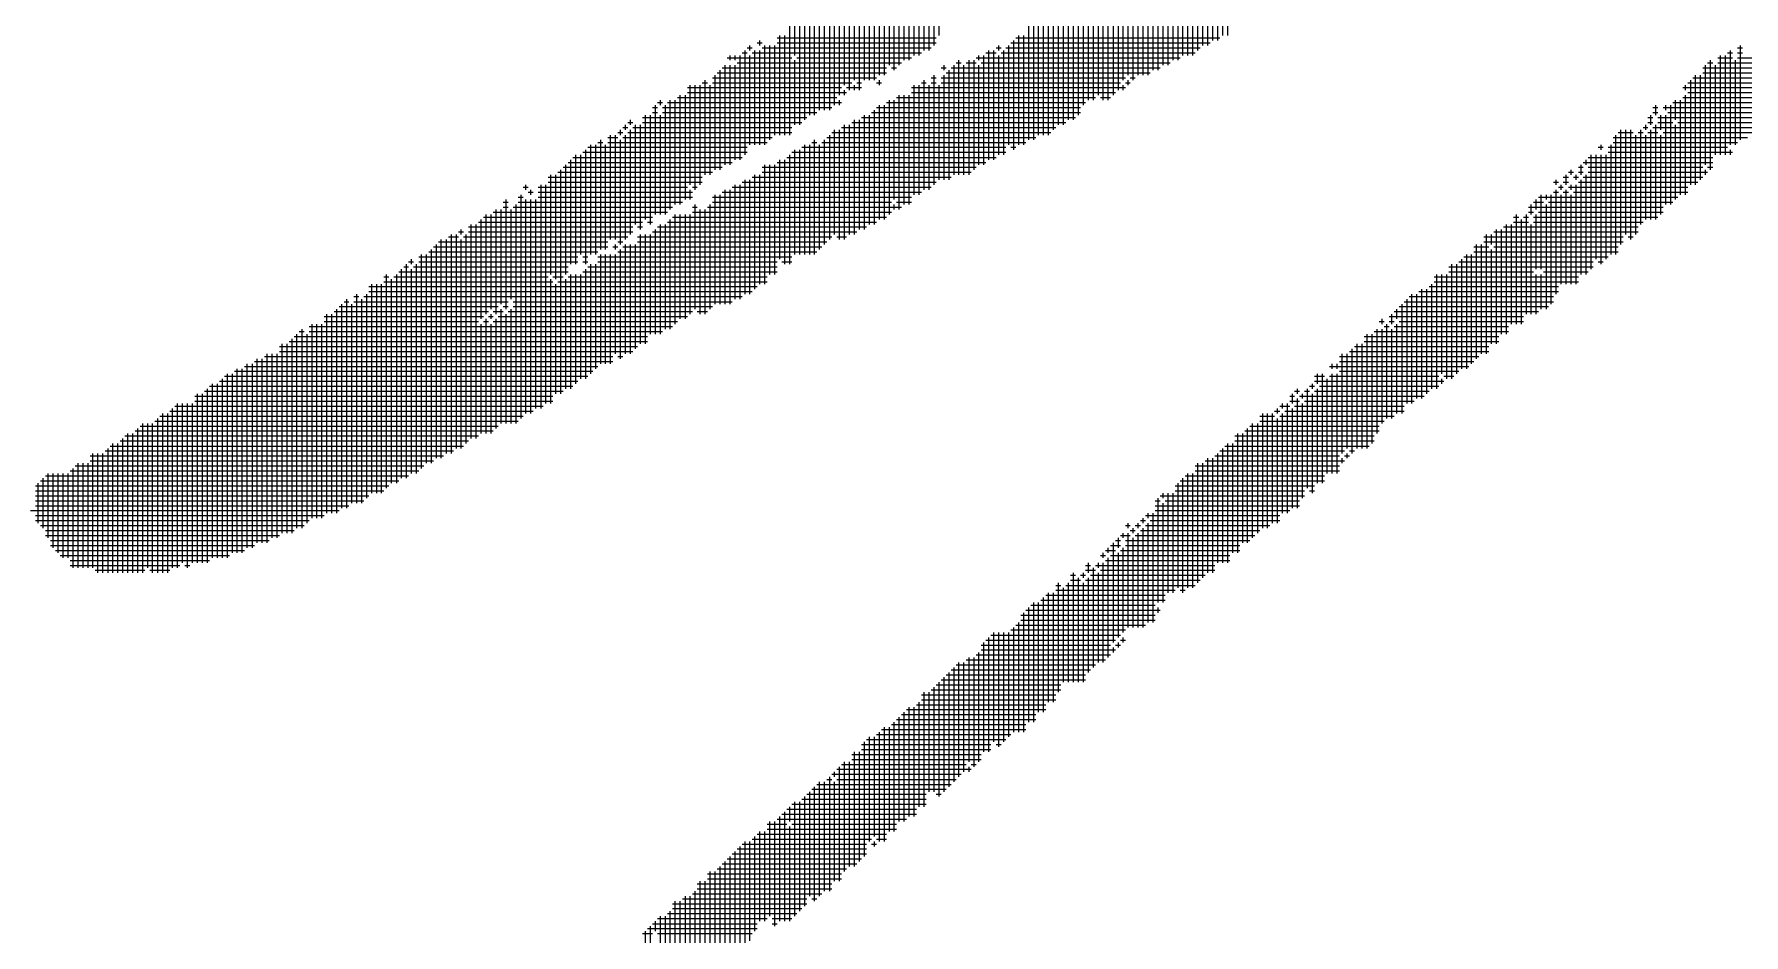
# Model space of a CAD drawing. Header units: feet. Extents: x 0 to 336400, y 0 to 237600.
# Drawn here: x 228810 to 229879, y 11693 to 12256 of the extents above; entities that cross this region are included whole.
import ezdxf

# ---------------------------------------------------------------- set-up
doc = ezdxf.new("R2010")
doc.units = ezdxf.units.FT
doc.header["$LTSCALE"] = 2200
doc.header["$MEASUREMENT"] = 0
doc.layers.add('CX-MISC', color=2, linetype='CONTINUOUS')

msp = doc.modelspace()

# ---------------------------------------------------------------- linework, layer by layer
at = {"layer": 'CX-MISC'}
for p, q in [((229549.9, 12323.9), (229549.9, 12252.3)), ((229553, 12320.8), (229553, 12255.4)), ((229556.1, 12323.9), (229556.1, 12255.4)), ((229360.1, 12308.3), (229360.1, 12243)), ((229363.2, 12311.4), (229363.2, 12243)), ((229366.4, 12308.3), (229366.4, 12246.1)), ((229369.5, 12311.4), (229369.5, 12246.1)), ((229521.9, 12311.4), (229521.9, 12239.9)), ((229525, 12311.4), (229525, 12239.9)), ((229528.1, 12308.3), (229528.1, 12243)), ((229531.2, 12314.5), (229531.2, 12243)), ((229534.3, 12311.4), (229534.3, 12243)), ((229537.4, 12314.5), (229537.4, 12246.1)), ((229540.5, 12317.7), (229540.5, 12249.2)), ((229543.7, 12317.7), (229543.7, 12249.2)), ((229546.8, 12317.7), (229546.8, 12252.3)), ((229353.9, 12302.1), (229353.9, 12239.9)), ((229357, 12305.2), (229357, 12239.9)), ((229372.6, 12302.1), (229372.6, 12249.2)), ((229375.7, 12305.2), (229375.7, 12255.4)), ((229503.2, 12299), (229503.2, 12230.6)), ((229509.4, 12299), (229509.4, 12233.7)), ((229512.5, 12302.1), (229512.5, 12233.7)), ((229515.7, 12305.2), (229515.7, 12236.8)), ((229518.8, 12305.2), (229518.8, 12236.8)), ((229329, 12292.8), (229329, 12227.5)), ((229332.1, 12289.7), (229332.1, 12227.5)), ((229335.3, 12292.8), (229335.3, 12227.5)), ((229338.4, 12292.8), (229338.4, 12230.6)), ((229341.5, 12295.9), (229341.5, 12230.6)), ((229344.6, 12289.7), (229344.6, 12236.8)), ((229347.7, 12289.7), (229347.7, 12233.7)), ((229350.8, 12292.8), (229350.8, 12236.8)), ((229487.7, 12289.7), (229487.7, 12221.2)), ((229493.9, 12292.8), (229493.9, 12230.6)), ((229497, 12292.8), (229497, 12227.5)), ((229500.1, 12295.9), (229500.1, 12230.6)), ((229506.3, 12292.8), (229506.3, 12230.6)), ((229304.1, 12277.2), (229304.1, 12208.8)), ((229307.3, 12277.2), (229307.3, 12208.8)), ((229310.4, 12277.2), (229310.4, 12211.9)), ((229313.5, 12280.3), (229313.5, 12218.1)), ((229316.6, 12283.4), (229316.6, 12224.3)), ((229319.7, 12286.6), (229319.7, 12221.2)), ((229322.8, 12283.4), (229322.8, 12227.5)), ((229325.9, 12286.6), (229325.9, 12221.2)), ((229462.8, 12277.2), (229462.8, 12205.7)), ((229465.9, 12277.2), (229465.9, 12211.9)), ((229469, 12280.3), (229469, 12215)), ((229472.1, 12283.4), (229472.1, 12215)), ((229475.2, 12280.3), (229475.2, 12218.1)), ((229478.3, 12283.4), (229478.3, 12215)), ((229481.4, 12280.3), (229481.4, 12215)), ((229484.6, 12286.6), (229484.6, 12218.1)), ((229490.8, 12283.4), (229490.8, 12227.5)), ((229297.9, 12271), (229297.9, 12205.7)), ((229301, 12274.1), (229301, 12208.8)), ((229444.1, 12267.9), (229444.1, 12193.2)), ((229447.2, 12267.9), (229447.2, 12196.4)), ((229450.3, 12271), (229450.3, 12199.5)), ((229453.4, 12274.1), (229453.4, 12199.5)), ((229456.6, 12274.1), (229456.6, 12202.6)), ((229459.7, 12274.1), (229459.7, 12202.6)), ((229276.2, 12255.4), (229276.2, 12193.2)), ((229279.3, 12255.4), (229279.3, 12193.2)), ((229282.4, 12261.7), (229282.4, 12193.2)), ((229285.5, 12261.7), (229285.5, 12243)), ((229288.6, 12261.7), (229288.6, 12199.5)), ((229291.7, 12261.7), (229291.7, 12202.6)), ((229294.8, 12264.8), (229294.8, 12205.7)), ((229425.5, 12255.4), (229425.5, 12187)), ((229428.6, 12255.4), (229428.6, 12187)), ((229431.7, 12261.7), (229431.7, 12190.1)), ((229434.8, 12261.7), (229434.8, 12190.1)), ((229437.9, 12264.8), (229437.9, 12193.2)), ((229441, 12264.8), (229441, 12193.2)), ((229252.8, 12244.6), (229255.9, 12244.6)), ((229254.4, 12246.1), (229254.4, 12180.8)), ((229255.9, 12247.7), (229259, 12247.7)), ((229257.5, 12249.2), (229257.5, 12246.1)), ((229259, 12244.6), (229364.8, 12244.6)), ((229260.6, 12246.1), (229260.6, 12187)), ((229262.2, 12250.8), (229265.3, 12250.8)), ((229263.7, 12252.3), (229263.7, 12249.2)), ((229263.7, 12246.1), (229263.7, 12187)), ((229265.3, 12247.7), (229371, 12247.7)), ((229266.8, 12249.2), (229266.8, 12187)), ((229269.9, 12249.2), (229269.9, 12190.1)), ((229273, 12249.2), (229273, 12193.2)), ((229274.6, 12253.9), (229374.1, 12253.9)), ((229274.6, 12250.8), (229374.1, 12250.8)), ((229405.2, 12244.6), (229411.5, 12244.6)), ((229406.8, 12246.1), (229406.8, 12177.7)), ((229409.9, 12246.1), (229409.9, 12177.7)), ((229411.5, 12247.7), (229414.6, 12247.7)), ((229413, 12249.2), (229413, 12246.1)), ((229414.6, 12244.6), (229535.9, 12244.6)), ((229416.1, 12246.1), (229416.1, 12180.8)), ((229417.7, 12247.7), (229539, 12247.7)), ((229419.2, 12249.2), (229419.2, 12187)), ((229420.8, 12250.8), (229545.2, 12250.8)), ((229422.3, 12252.3), (229422.3, 12183.9)), ((229423.9, 12253.9), (229551.4, 12253.9)), ((229868.7, 12244.6), (229871.8, 12244.6)), ((229870.2, 12246.1), (229870.2, 12187)), ((229874.9, 12247.7), (229878, 12247.7)), ((229874.9, 12244.6), (229878, 12244.6)), ((229876.5, 12249.2), (229876.5, 12190.1)), ((229238.8, 12233.7), (229238.8, 12171.5)), ((229240.4, 12235.2), (229343, 12235.2)), ((229241.9, 12236.8), (229241.9, 12174.6)), ((229243.5, 12241.5), (229283.9, 12241.5)), ((229245.1, 12243), (229245.1, 12239.9)), ((229245.1, 12236.8), (229245.1, 12174.6)), ((229248.2, 12243), (229248.2, 12239.9)), ((229248.2, 12236.8), (229248.2, 12177.7)), ((229249.7, 12238.3), (229352.4, 12238.3)), ((229251.3, 12243), (229251.3, 12177.7)), ((229257.5, 12243), (229257.5, 12187)), ((229285.5, 12239.9), (229285.5, 12199.5)), ((229287, 12241.5), (229358.6, 12241.5)), ((229346.1, 12235.2), (229349.3, 12235.2)), ((229377.2, 12235.2), (229380.4, 12235.2)), ((229378.8, 12236.8), (229378.8, 12233.7)), ((229381.9, 12233.7), (229381.9, 12165.2)), ((229383.5, 12235.2), (229514.1, 12235.2)), ((229385, 12236.8), (229385, 12168.4)), ((229386.6, 12238.3), (229389.7, 12238.3)), ((229388.1, 12239.9), (229388.1, 12168.4)), ((229391.2, 12236.8), (229391.2, 12168.4)), ((229392.8, 12238.3), (229399, 12238.3)), ((229394.4, 12239.9), (229394.4, 12168.4)), ((229397.5, 12239.9), (229397.5, 12171.5)), ((229399, 12241.5), (229526.5, 12241.5)), ((229400.6, 12243), (229400.6, 12239.9)), ((229400.6, 12236.8), (229400.6, 12174.6)), ((229402.1, 12238.3), (229520.3, 12238.3)), ((229403.7, 12243), (229403.7, 12174.6)), ((229413, 12243), (229413, 12180.8)), ((229853.1, 12235.2), (229943.3, 12235.2)), ((229854.7, 12236.8), (229854.7, 12174.6)), ((229856.2, 12238.3), (229859.4, 12238.3)), ((229857.8, 12239.9), (229857.8, 12171.5)), ((229860.9, 12236.8), (229860.9, 12180.8)), ((229862.5, 12241.5), (229871.8, 12241.5)), ((229862.5, 12238.3), (229946.4, 12238.3)), ((229864, 12243), (229864, 12180.8)), ((229867.1, 12243), (229867.1, 12180.8)), ((229873.4, 12239.9), (229873.4, 12187)), ((229874.9, 12241.5), (229949.6, 12241.5)), ((229218.6, 12222.8), (229315, 12222.8)), ((229220.2, 12224.3), (229220.2, 12162.1)), ((229223.3, 12224.3), (229223.3, 12159)), ((229226.4, 12224.3), (229226.4, 12162.1)), ((229227.9, 12225.9), (229231.1, 12225.9)), ((229229.5, 12227.5), (229229.5, 12168.4)), ((229232.6, 12224.3), (229232.6, 12168.4)), ((229234.2, 12229), (229336.8, 12229)), ((229234.2, 12225.9), (229321.3, 12225.9)), ((229235.7, 12230.6), (229235.7, 12171.5)), ((229237.3, 12232.1), (229343, 12232.1)), ((229318.1, 12222.8), (229327.5, 12222.8)), ((229322.8, 12224.3), (229322.8, 12221.2)), ((229324.4, 12225.9), (229327.5, 12225.9)), ((229336.8, 12225.9), (229339.9, 12225.9)), ((229338.4, 12227.5), (229338.4, 12224.3)), ((229358.6, 12222.8), (229492.3, 12222.8)), ((229360.1, 12224.3), (229360.1, 12155.9)), ((229363.2, 12224.3), (229363.2, 12155.9)), ((229364.8, 12225.9), (229367.9, 12225.9)), ((229366.4, 12227.5), (229366.4, 12159)), ((229369.5, 12224.3), (229369.5, 12159)), ((229371, 12229), (229374.1, 12229)), ((229371, 12225.9), (229374.1, 12225.9)), ((229372.6, 12230.6), (229372.6, 12162.1)), ((229375.7, 12224.3), (229375.7, 12165.2)), ((229377.2, 12229), (229492.3, 12229)), ((229377.2, 12225.9), (229489.2, 12225.9)), ((229378.8, 12230.6), (229378.8, 12165.2)), ((229380.4, 12232.1), (229507.9, 12232.1)), ((229490.8, 12224.3), (229490.8, 12221.2)), ((229492.3, 12225.9), (229495.4, 12225.9)), ((229493.9, 12227.5), (229493.9, 12224.3)), ((229495.4, 12229), (229498.5, 12229)), ((229840.7, 12222.8), (229924.7, 12222.8)), ((229842.2, 12224.3), (229842.2, 12221.2)), ((229843.8, 12225.9), (229930.9, 12225.9)), ((229845.4, 12227.5), (229845.4, 12162.1)), ((229846.9, 12229), (229934, 12229)), ((229848.5, 12230.6), (229848.5, 12162.1)), ((229851.6, 12230.6), (229851.6, 12165.2)), ((229853.1, 12232.1), (229937.1, 12232.1)), ((229200, 12213.5), (229203.1, 12213.5)), ((229201.5, 12215), (229201.5, 12211.9)), ((229206.2, 12213.5), (229315, 12213.5)), ((229207.7, 12215), (229207.7, 12146.6)), ((229210.8, 12215), (229210.8, 12149.7)), ((229212.4, 12216.6), (229311.9, 12216.6)), ((229213.9, 12218.1), (229213.9, 12149.7)), ((229217.1, 12218.1), (229217.1, 12152.8)), ((229218.6, 12219.7), (229318.1, 12219.7)), ((229313.5, 12215), (229313.5, 12211.9)), ((229316.6, 12221.2), (229316.6, 12218.1)), ((229343, 12213.5), (229467.4, 12213.5)), ((229344.6, 12215), (229344.6, 12143.5)), ((229347.7, 12215), (229347.7, 12152.8)), ((229349.3, 12216.6), (229473.7, 12216.6)), ((229350.8, 12218.1), (229350.8, 12146.6)), ((229353.9, 12218.1), (229353.9, 12149.7)), ((229357, 12218.1), (229357, 12149.7)), ((229358.6, 12219.7), (229486.1, 12219.7)), ((229476.8, 12216.6), (229483, 12216.6)), ((229834.5, 12213.5), (229915.3, 12213.5)), ((229836, 12215), (229836, 12202.6)), ((229839.1, 12215), (229839.1, 12155.9)), ((229840.7, 12216.6), (229918.5, 12216.6)), ((229842.2, 12218.1), (229842.2, 12155.9)), ((229843.8, 12219.7), (229921.6, 12219.7)), ((229182.8, 12202.6), (229182.8, 12199.5)), ((229190.6, 12204.1), (229293.3, 12204.1)), ((229192.2, 12205.7), (229192.2, 12140.4)), ((229195.3, 12205.7), (229195.3, 12137.3)), ((229196.8, 12210.3), (229200, 12210.3)), ((229196.8, 12207.2), (229200, 12207.2)), ((229198.4, 12211.9), (229198.4, 12143.5)), ((229201.5, 12205.7), (229201.5, 12143.5)), ((229203.1, 12210.3), (229308.8, 12210.3)), ((229203.1, 12207.2), (229299.5, 12207.2)), ((229204.6, 12211.9), (229204.6, 12143.5)), ((229322.8, 12202.6), (229322.8, 12131)), ((229325.9, 12202.6), (229325.9, 12134.1)), ((229327.5, 12204.1), (229461.2, 12204.1)), ((229329, 12205.7), (229329, 12134.1)), ((229332.1, 12205.7), (229332.1, 12137.3)), ((229333.7, 12207.2), (229464.3, 12207.2)), ((229335.3, 12208.8), (229335.3, 12137.3)), ((229336.8, 12210.3), (229464.3, 12210.3)), ((229338.4, 12211.9), (229338.4, 12140.4)), ((229341.5, 12211.9), (229341.5, 12140.4)), ((229818.9, 12204.1), (229822, 12204.1)), ((229820.5, 12205.7), (229820.5, 12199.5)), ((229822, 12210.3), (229825.1, 12210.3)), ((229822, 12207.2), (229825.1, 12207.2)), ((229823.6, 12211.9), (229823.6, 12205.7)), ((229825.1, 12204.1), (229902.9, 12204.1)), ((229826.7, 12205.7), (229826.7, 12196.4)), ((229828.3, 12210.3), (229909.1, 12210.3)), ((229829.8, 12211.9), (229829.8, 12208.8)), ((229829.8, 12205.7), (229829.8, 12149.7)), ((229831.4, 12207.2), (229906, 12207.2)), ((229832.9, 12211.9), (229832.9, 12149.7)), ((229168.8, 12191.7), (229175.1, 12191.7)), ((229170.4, 12193.2), (229170.4, 12127.9)), ((229173.5, 12193.2), (229173.5, 12127.9)), ((229175.1, 12194.8), (229178.2, 12194.8)), ((229176.6, 12196.4), (229176.6, 12193.2)), ((229178.2, 12197.9), (229181.3, 12197.9)), ((229178.2, 12191.7), (229271.5, 12191.7)), ((229179.7, 12199.5), (229179.7, 12196.4)), ((229179.7, 12193.2), (229179.7, 12127.9)), ((229181.3, 12201), (229184.4, 12201)), ((229181.3, 12194.8), (229283.9, 12194.8)), ((229182.8, 12196.4), (229182.8, 12131)), ((229184.4, 12197.9), (229283.9, 12197.9)), ((229186, 12199.5), (229186, 12137.3)), ((229189.1, 12199.5), (229189.1, 12134.1)), ((229190.6, 12201), (229290.2, 12201)), ((229305.7, 12191.7), (229436.3, 12191.7)), ((229307.3, 12193.2), (229307.3, 12127.9)), ((229308.8, 12194.8), (229445.7, 12194.8)), ((229310.4, 12196.4), (229310.4, 12131)), ((229313.5, 12196.4), (229313.5, 12127.9)), ((229315, 12197.9), (229448.8, 12197.9)), ((229316.6, 12199.5), (229316.6, 12127.9)), ((229319.7, 12199.5), (229319.7, 12131)), ((229321.3, 12201), (229455, 12201)), ((229797.1, 12191.7), (229881.1, 12191.7)), ((229798.7, 12193.2), (229798.7, 12118.6)), ((229800.3, 12194.8), (229809.6, 12194.8)), ((229801.8, 12196.4), (229801.8, 12124.8)), ((229804.9, 12196.4), (229804.9, 12131)), ((229808, 12196.4), (229808, 12127.9)), ((229811.1, 12193.2), (229811.1, 12131)), ((229812.7, 12194.8), (229815.8, 12194.8)), ((229814.3, 12196.4), (229814.3, 12137.3)), ((229815.8, 12197.9), (229818.9, 12197.9)), ((229817.4, 12199.5), (229817.4, 12196.4)), ((229817.4, 12193.2), (229817.4, 12140.4)), ((229818.9, 12201), (229822, 12201)), ((229818.9, 12194.8), (229825.1, 12194.8)), ((229820.5, 12196.4), (229820.5, 12140.4)), ((229822, 12197.9), (229893.6, 12197.9)), ((229823.6, 12199.5), (229823.6, 12140.4)), ((229825.1, 12201), (229834.5, 12201)), ((229826.7, 12193.2), (229826.7, 12143.5)), ((229828.3, 12194.8), (229884.2, 12194.8)), ((229836, 12199.5), (229836, 12152.8)), ((229837.6, 12201), (229896.7, 12201)), ((229148.6, 12180.8), (229148.6, 12112.4)), ((229151.7, 12180.8), (229151.7, 12118.6)), ((229153.3, 12182.4), (229255.9, 12182.4)), ((229154.9, 12183.9), (229154.9, 12112.4)), ((229156.4, 12185.5), (229255.9, 12185.5)), ((229158, 12187), (229158, 12118.6)), ((229161.1, 12187), (229161.1, 12118.6)), ((229162.6, 12188.6), (229165.7, 12188.6)), ((229164.2, 12190.1), (229164.2, 12121.7)), ((229167.3, 12187), (229167.3, 12121.7)), ((229168.8, 12188.6), (229268.4, 12188.6)), ((229176.6, 12190.1), (229176.6, 12124.8)), ((229282.4, 12180.8), (229282.4, 12112.4)), ((229283.9, 12182.4), (229417.7, 12182.4)), ((229285.5, 12183.9), (229285.5, 12118.6)), ((229288.6, 12183.9), (229288.6, 12118.6)), ((229290.2, 12185.5), (229417.7, 12185.5)), ((229291.7, 12187), (229291.7, 12118.6)), ((229294.8, 12187), (229294.8, 12118.6)), ((229296.4, 12188.6), (229299.5, 12188.6)), ((229297.9, 12190.1), (229297.9, 12118.6)), ((229301, 12187), (229301, 12121.7)), ((229302.6, 12188.6), (229430.1, 12188.6)), ((229304.1, 12190.1), (229304.1, 12124.8)), ((229420.8, 12185.5), (229423.9, 12185.5)), ((229783.2, 12180.8), (229783.2, 12109.3)), ((229786.3, 12180.8), (229786.3, 12115.5)), ((229787.8, 12185.5), (229790.9, 12185.5)), ((229789.4, 12187), (229789.4, 12183.9)), ((229789.4, 12180.8), (229789.4, 12112.4)), ((229792.5, 12180.8), (229792.5, 12115.5)), ((229794, 12185.5), (229868.7, 12185.5)), ((229794, 12182.4), (229871.8, 12182.4)), ((229795.6, 12187), (229795.6, 12118.6)), ((229797.1, 12188.6), (229874.9, 12188.6)), ((229870.2, 12183.9), (229870.2, 12180.8)), ((229137.7, 12169.9), (229234.2, 12169.9)), ((229139.3, 12171.5), (229139.3, 12031.5)), ((229140.9, 12173), (229240.4, 12173)), ((229142.4, 12174.6), (229142.4, 12106.1)), ((229144, 12176.1), (229246.6, 12176.1)), ((229145.5, 12177.7), (229145.5, 12112.4)), ((229147.1, 12179.2), (229252.8, 12179.2)), ((229265.3, 12173), (229399, 12173)), ((229265.3, 12169.9), (229395.9, 12169.9)), ((229266.8, 12174.6), (229266.8, 12099.9)), ((229269.9, 12174.6), (229269.9, 12106.1)), ((229273, 12174.6), (229273, 12106.1)), ((229274.6, 12176.1), (229405.2, 12176.1)), ((229276.2, 12177.7), (229276.2, 12115.5)), ((229279.3, 12177.7), (229279.3, 12112.4)), ((229280.8, 12179.2), (229411.5, 12179.2)), ((229769.2, 12169.9), (229772.3, 12169.9)), ((229770.7, 12171.5), (229770.7, 12168.4)), ((229775.4, 12173), (229778.5, 12173)), ((229775.4, 12169.9), (229778.5, 12169.9)), ((229776.9, 12174.6), (229776.9, 12168.4)), ((229778.5, 12176.1), (229859.4, 12176.1)), ((229780, 12177.7), (229780, 12174.6)), ((229781.6, 12179.2), (229859.4, 12179.2)), ((229781.6, 12173), (229853.1, 12173)), ((229781.6, 12169.9), (229856.2, 12169.9)), ((229854.7, 12171.5), (229854.7, 12168.4)), ((229856.2, 12173), (229859.4, 12173)), ((229116, 12160.6), (229119.1, 12160.6)), ((229117.5, 12162.1), (229117.5, 12159)), ((229120.6, 12159), (229120.6, 12155.9)), ((229125.3, 12160.6), (229218.6, 12160.6)), ((229126.9, 12162.1), (229126.9, 12022.2)), ((229130, 12162.1), (229130, 12025.3)), ((229131.5, 12166.8), (229227.9, 12166.8)), ((229131.5, 12163.7), (229227.9, 12163.7)), ((229133.1, 12168.4), (229133.1, 12106.1)), ((229136.2, 12168.4), (229136.2, 12103)), ((229220.2, 12159), (229220.2, 12152.8)), ((229221.7, 12160.6), (229224.8, 12160.6)), ((229241.9, 12159), (229241.9, 12087.5)), ((229245.1, 12159), (229245.1, 12087.5)), ((229246.6, 12160.6), (229371, 12160.6)), ((229248.2, 12162.1), (229248.2, 12090.6)), ((229251.3, 12162.1), (229251.3, 12090.6)), ((229252.8, 12163.7), (229374.1, 12163.7)), ((229254.4, 12165.2), (229254.4, 12093.7)), ((229257.5, 12165.2), (229257.5, 12093.7)), ((229259, 12166.8), (229383.5, 12166.8)), ((229260.6, 12168.4), (229260.6, 12096.8)), ((229263.7, 12168.4), (229263.7, 12099.9)), ((229759.8, 12163.7), (229762.9, 12163.7)), ((229761.4, 12165.2), (229761.4, 12162.1)), ((229761.4, 12159), (229761.4, 12093.7)), ((229762.9, 12160.6), (229766, 12160.6)), ((229764.5, 12162.1), (229764.5, 12159)), ((229766, 12166.8), (229769.2, 12166.8)), ((229766, 12163.7), (229769.2, 12163.7)), ((229767.6, 12168.4), (229767.6, 12162.1)), ((229767.6, 12159), (229767.6, 12099.9)), ((229769.2, 12160.6), (229843.8, 12160.6)), ((229770.7, 12162.1), (229770.7, 12159)), ((229772.3, 12166.8), (229775.4, 12166.8)), ((229773.8, 12168.4), (229773.8, 12165.2)), ((229773.8, 12162.1), (229773.8, 12099.9)), ((229775.4, 12163.7), (229850, 12163.7)), ((229776.9, 12165.2), (229776.9, 12106.1)), ((229778.5, 12166.8), (229853.1, 12166.8)), ((229780, 12168.4), (229780, 12106.1)), ((229103.5, 12151.2), (229106.6, 12151.2)), ((229103.5, 12148.1), (229106.6, 12148.1)), ((229105.1, 12152.8), (229105.1, 12084.4)), ((229109.7, 12148.1), (229209.3, 12148.1)), ((229111.3, 12149.7), (229111.3, 12012.8)), ((229112.9, 12154.4), (229116, 12154.4)), ((229112.9, 12151.2), (229215.5, 12151.2)), ((229114.4, 12155.9), (229114.4, 12015.9)), ((229117.5, 12152.8), (229117.5, 12019.1)), ((229119.1, 12157.5), (229122.2, 12157.5)), ((229120.6, 12152.8), (229120.6, 12019.1)), ((229123.7, 12152.8), (229123.7, 12022.2)), ((229125.3, 12157.5), (229221.7, 12157.5)), ((229125.3, 12154.4), (229221.7, 12154.4)), ((229221.7, 12148.1), (229224.8, 12148.1)), ((229223.3, 12149.7), (229223.3, 12084.4)), ((229231.1, 12148.1), (229352.4, 12148.1)), ((229232.6, 12149.7), (229232.6, 12084.4)), ((229234.2, 12154.4), (229358.6, 12154.4)), ((229234.2, 12151.2), (229346.1, 12151.2)), ((229235.7, 12155.9), (229235.7, 12087.5)), ((229238.8, 12155.9), (229238.8, 12087.5)), ((229240.4, 12157.5), (229364.8, 12157.5)), ((229347.7, 12149.7), (229347.7, 12146.6)), ((229349.3, 12151.2), (229358.6, 12151.2)), ((229744.3, 12148.1), (229828.3, 12148.1)), ((229745.8, 12149.7), (229745.8, 12143.5)), ((229747.4, 12151.2), (229753.6, 12151.2)), ((229748.9, 12152.8), (229748.9, 12146.6)), ((229750.5, 12154.4), (229837.6, 12154.4)), ((229752, 12155.9), (229752, 12109.3)), ((229755.2, 12155.9), (229755.2, 12152.8)), ((229755.2, 12149.7), (229755.2, 12084.4)), ((229756.7, 12151.2), (229834.5, 12151.2)), ((229758.3, 12155.9), (229758.3, 12087.5)), ((229759.8, 12157.5), (229762.9, 12157.5)), ((229764.5, 12155.9), (229764.5, 12099.9)), ((229766, 12157.5), (229769.2, 12157.5)), ((229770.7, 12155.9), (229770.7, 12099.9)), ((229772.3, 12157.5), (229843.8, 12157.5)), ((229088, 12138.8), (229190.6, 12138.8)), ((229089.5, 12140.4), (229089.5, 12078.2)), ((229091.1, 12141.9), (229196.8, 12141.9)), ((229092.6, 12143.5), (229092.6, 12081.3)), ((229095.8, 12143.5), (229095.8, 12084.4)), ((229097.3, 12145), (229206.2, 12145)), ((229098.9, 12146.6), (229098.9, 12081.3)), ((229102, 12146.6), (229102, 12087.5)), ((229108.2, 12146.6), (229108.2, 12090.6)), ((229193.7, 12138.8), (229196.8, 12138.8)), ((229206.2, 12138.8), (229336.8, 12138.8)), ((229207.7, 12140.4), (229207.7, 12071.9)), ((229209.3, 12141.9), (229343, 12141.9)), ((229210.8, 12143.5), (229210.8, 12075)), ((229213.9, 12143.5), (229213.9, 12078.2)), ((229217.1, 12143.5), (229217.1, 12078.2)), ((229220.2, 12143.5), (229220.2, 12081.3)), ((229221.7, 12145), (229346.1, 12145)), ((229226.4, 12146.6), (229226.4, 12081.3)), ((229229.5, 12146.6), (229229.5, 12081.3)), ((229734.9, 12141.9), (229738.1, 12141.9)), ((229734.9, 12138.8), (229744.3, 12138.8)), ((229736.5, 12143.5), (229736.5, 12075)), ((229739.6, 12140.4), (229739.6, 12075)), ((229741.2, 12141.9), (229744.3, 12141.9)), ((229742.7, 12143.5), (229742.7, 12081.3)), ((229744.3, 12145), (229747.4, 12145)), ((229747.4, 12141.9), (229825.1, 12141.9)), ((229747.4, 12138.8), (229815.8, 12138.8)), ((229748.9, 12143.5), (229748.9, 12109.3)), ((229750.5, 12145), (229828.3, 12145)), ((229064.6, 12127.9), (229064.6, 11991.1)), ((229067.8, 12127.9), (229067.8, 11994.2)), ((229069.3, 12129.5), (229075.5, 12129.5)), ((229070.9, 12131), (229070.9, 11994.2)), ((229074, 12131), (229074, 11997.3)), ((229075.5, 12132.6), (229078.6, 12132.6)), ((229077.1, 12134.1), (229077.1, 12131)), ((229077.1, 12127.9), (229077.1, 11997.3)), ((229078.6, 12129.5), (229181.3, 12129.5)), ((229080.2, 12131), (229080.2, 12000.4)), ((229081.8, 12135.7), (229184.4, 12135.7)), ((229081.8, 12132.6), (229184.4, 12132.6)), ((229083.3, 12137.3), (229083.3, 12003.5)), ((229086.4, 12137.3), (229086.4, 12003.5)), ((229187.5, 12135.7), (229190.6, 12135.7)), ((229187.5, 12129.5), (229308.8, 12129.5)), ((229189.1, 12131), (229189.1, 12062.6)), ((229192.2, 12131), (229192.2, 12062.6)), ((229195.3, 12131), (229195.3, 12068.8)), ((229196.8, 12132.6), (229324.4, 12132.6)), ((229198.4, 12134.1), (229198.4, 12068.8)), ((229200, 12135.7), (229330.6, 12135.7)), ((229201.5, 12137.3), (229201.5, 12068.8)), ((229204.6, 12137.3), (229204.6, 12071.9)), ((229311.9, 12129.5), (229318.1, 12129.5)), ((229716.3, 12129.5), (229803.4, 12129.5)), ((229717.8, 12131), (229717.8, 12056.4)), ((229720.9, 12131), (229720.9, 12124.8)), ((229722.5, 12132.6), (229812.7, 12132.6)), ((229724.1, 12134.1), (229724.1, 12062.6)), ((229727.2, 12134.1), (229727.2, 12068.8)), ((229728.7, 12135.7), (229812.7, 12135.7)), ((229730.3, 12137.3), (229730.3, 12068.8)), ((229733.4, 12137.3), (229733.4, 12075)), ((229745.8, 12137.3), (229745.8, 12081.3)), ((229806.5, 12129.5), (229809.6, 12129.5)), ((229050.7, 12117), (229150.2, 12117)), ((229052.2, 12118.6), (229052.2, 11984.8)), ((229055.3, 12118.6), (229055.3, 11988)), ((229056.9, 12120.1), (229162.6, 12120.1)), ((229058.4, 12121.7), (229058.4, 11988)), ((229060, 12123.3), (229168.8, 12123.3)), ((229061.5, 12124.8), (229061.5, 11991.1)), ((229063.1, 12126.4), (229168.8, 12126.4)), ((229153.3, 12117), (229156.4, 12117)), ((229162.6, 12117), (229283.9, 12117)), ((229164.2, 12118.6), (229164.2, 12050.2)), ((229167.3, 12118.6), (229167.3, 12050.2)), ((229170.4, 12118.6), (229170.4, 12050.2)), ((229172, 12123.3), (229175.1, 12123.3)), ((229173.5, 12124.8), (229173.5, 12121.7)), ((229173.5, 12118.6), (229173.5, 12056.4)), ((229175.1, 12126.4), (229178.2, 12126.4)), ((229175.1, 12120.1), (229299.5, 12120.1)), ((229176.6, 12121.7), (229176.6, 12053.3)), ((229178.2, 12123.3), (229302.6, 12123.3)), ((229179.7, 12124.8), (229179.7, 12056.4)), ((229182.8, 12124.8), (229182.8, 12056.4)), ((229186, 12124.8), (229186, 12059.5)), ((229187.5, 12126.4), (229305.7, 12126.4)), ((229703.8, 12117), (229794, 12117)), ((229705.4, 12118.6), (229705.4, 12047.1)), ((229708.5, 12118.6), (229708.5, 12050.2)), ((229710.1, 12123.3), (229719.4, 12123.3)), ((229710.1, 12120.1), (229800.3, 12120.1)), ((229711.6, 12124.8), (229711.6, 12053.3)), ((229714.7, 12124.8), (229714.7, 12056.4)), ((229716.3, 12126.4), (229803.4, 12126.4)), ((229720.9, 12121.7), (229720.9, 12062.6)), ((229722.5, 12123.3), (229800.3, 12123.3)), ((229030.4, 12106.1), (229030.4, 11972.4)), ((229036.7, 12106.1), (229036.7, 11975.5)), ((229038.2, 12107.7), (229144, 12107.7)), ((229039.8, 12109.3), (229039.8, 11978.6)), ((229041.3, 12110.8), (229044.4, 12110.8)), ((229042.9, 12112.4), (229042.9, 11978.6)), ((229044.4, 12113.9), (229047.5, 12113.9)), ((229046, 12115.5), (229046, 12112.4)), ((229046, 12109.3), (229046, 11981.7)), ((229047.5, 12110.8), (229144, 12110.8)), ((229049.1, 12112.4), (229049.1, 11981.7)), ((229050.7, 12113.9), (229150.2, 12113.9)), ((229145.5, 12106.1), (229145.5, 12034.6)), ((229148.6, 12106.1), (229148.6, 12037.7)), ((229151.7, 12106.1), (229151.7, 12040.8)), ((229153.3, 12113.9), (229156.4, 12113.9)), ((229153.3, 12107.7), (229274.6, 12107.7)), ((229154.9, 12109.3), (229154.9, 12040.8)), ((229156.4, 12110.8), (229274.6, 12110.8)), ((229158, 12112.4), (229158, 12043.9)), ((229161.1, 12112.4), (229161.1, 12047.1)), ((229162.6, 12113.9), (229274.6, 12113.9)), ((229277.7, 12113.9), (229283.9, 12113.9)), ((229686.7, 12106.1), (229686.7, 12034.6)), ((229689.8, 12106.1), (229689.8, 12043.9)), ((229692.9, 12106.1), (229692.9, 12040.8)), ((229694.5, 12110.8), (229784.7, 12110.8)), ((229694.5, 12107.7), (229747.4, 12107.7)), ((229696.1, 12112.4), (229696.1, 12040.8)), ((229699.2, 12112.4), (229699.2, 12043.9)), ((229700.7, 12113.9), (229784.7, 12113.9)), ((229702.3, 12115.5), (229702.3, 12047.1)), ((229748.9, 12106.1), (229748.9, 12081.3)), ((229752, 12106.1), (229752, 12084.4)), ((229753.6, 12107.7), (229781.6, 12107.7)), ((229787.8, 12113.9), (229790.9, 12113.9)), ((229019.5, 12098.4), (229262.2, 12098.4)), ((229019.5, 12095.3), (229259, 12095.3)), ((229021.1, 12099.9), (229021.1, 11969.3)), ((229024.2, 12099.9), (229024.2, 11969.3)), ((229027.3, 12099.9), (229027.3, 11969.3)), ((229028.9, 12104.6), (229032, 12104.6)), ((229028.9, 12101.5), (229134.6, 12101.5)), ((229033.5, 12103), (229033.5, 11975.5)), ((229035.1, 12104.6), (229131.5, 12104.6)), ((229133.1, 12103), (229133.1, 12025.3)), ((229134.6, 12104.6), (229140.9, 12104.6)), ((229136.2, 12099.9), (229136.2, 12031.5)), ((229137.7, 12101.5), (229268.4, 12101.5)), ((229142.4, 12103), (229142.4, 12034.6)), ((229144, 12104.6), (229268.4, 12104.6)), ((229675.8, 12095.3), (229762.9, 12095.3)), ((229677.4, 12096.8), (229677.4, 12028.4)), ((229680.5, 12096.8), (229680.5, 12031.5)), ((229682.1, 12098.4), (229762.9, 12098.4)), ((229683.6, 12099.9), (229683.6, 12034.6)), ((229685.2, 12104.6), (229775.4, 12104.6)), ((229685.2, 12101.5), (229775.4, 12101.5)), ((228999.3, 12084.4), (228999.3, 11956.8)), ((229000.9, 12085.9), (229100.4, 12085.9)), ((229002.4, 12087.5), (229002.4, 11960)), ((229004, 12089), (229007.1, 12089)), ((229005.6, 12090.6), (229005.6, 11960)), ((229008.7, 12087.5), (229008.7, 11963.1)), ((229010.2, 12092.2), (229013.3, 12092.2)), ((229010.2, 12089), (229106.6, 12089)), ((229011.8, 12093.7), (229011.8, 11963.1)), ((229014.9, 12090.6), (229014.9, 11963.1)), ((229016.4, 12092.2), (229252.8, 12092.2)), ((229018, 12093.7), (229018, 11966.2)), ((229102, 12084.4), (229102, 12012.8)), ((229103.5, 12085.9), (229106.6, 12085.9)), ((229108.2, 12084.4), (229108.2, 12012.8)), ((229109.7, 12089), (229246.6, 12089)), ((229109.7, 12085.9), (229234.2, 12085.9)), ((229661.8, 12084.4), (229661.8, 12078.2)), ((229663.4, 12085.9), (229756.7, 12085.9)), ((229665, 12087.5), (229665, 12019.1)), ((229666.5, 12089), (229759.8, 12089)), ((229668.1, 12090.6), (229668.1, 12025.3)), ((229669.6, 12092.2), (229759.8, 12092.2)), ((229671.2, 12093.7), (229671.2, 12025.3)), ((229674.3, 12093.7), (229674.3, 12028.4)), ((228982.2, 12073.5), (229209.3, 12073.5)), ((228983.8, 12075), (228983.8, 11953.7)), ((228986.9, 12075), (228986.9, 11953.7)), ((228990, 12075), (228990, 11953.7)), ((228991.6, 12079.7), (229091.1, 12079.7)), ((228991.6, 12076.6), (229088, 12076.6)), ((228993.1, 12081.3), (228993.1, 11956.8)), ((228996.2, 12081.3), (228996.2, 11956.8)), ((228997.8, 12082.8), (229094.2, 12082.8)), ((229089.5, 12075), (229089.5, 12006.6)), ((229091.1, 12076.6), (229094.2, 12076.6)), ((229092.6, 12078.2), (229092.6, 12006.6)), ((229094.2, 12079.7), (229097.3, 12079.7)), ((229095.8, 12081.3), (229095.8, 12078.2)), ((229095.8, 12075), (229095.8, 12006.6)), ((229097.3, 12082.8), (229103.5, 12082.8)), ((229097.3, 12076.6), (229212.4, 12076.6)), ((229098.9, 12078.2), (229098.9, 12009.7)), ((229100.4, 12079.7), (229218.6, 12079.7)), ((229105.1, 12081.3), (229105.1, 12012.8)), ((229106.6, 12082.8), (229221.7, 12082.8)), ((229224.8, 12082.8), (229231.1, 12082.8)), ((229651, 12076.6), (229654.1, 12076.6)), ((229652.5, 12078.2), (229652.5, 12075)), ((229654.1, 12073.5), (229657.2, 12073.5)), ((229655.6, 12075), (229655.6, 12015.9)), ((229657.2, 12079.7), (229741.2, 12079.7)), ((229657.2, 12076.6), (229660.3, 12076.6)), ((229658.7, 12081.3), (229658.7, 12075)), ((229660.3, 12082.8), (229750.5, 12082.8)), ((229660.3, 12073.5), (229731.8, 12073.5)), ((229661.8, 12075), (229661.8, 12019.1)), ((229663.4, 12076.6), (229741.2, 12076.6)), ((228965.1, 12062.6), (228965.1, 11944.4)), ((228968.2, 12062.6), (228968.2, 11944.4)), ((228969.8, 12064.2), (229193.7, 12064.2)), ((228971.3, 12065.7), (228971.3, 11944.4)), ((228972.9, 12067.3), (229193.7, 12067.3)), ((228974.4, 12068.8), (228974.4, 11947.5)), ((228976, 12070.4), (228979.1, 12070.4)), ((228977.6, 12071.9), (228977.6, 11947.5)), ((228980.7, 12068.8), (228980.7, 11950.6)), ((228982.2, 12070.4), (229203.1, 12070.4)), ((229637, 12062.6), (229637, 11997.3)), ((229640.1, 12062.6), (229640.1, 11997.3)), ((229641.6, 12067.3), (229725.6, 12067.3)), ((229641.6, 12064.2), (229725.6, 12064.2)), ((229643.2, 12068.8), (229643.2, 11997.3)), ((229646.3, 12068.8), (229646.3, 12000.4)), ((229647.8, 12070.4), (229731.8, 12070.4)), ((229649.4, 12071.9), (229649.4, 12006.6)), ((229652.5, 12071.9), (229652.5, 12012.8)), ((229658.7, 12071.9), (229658.7, 12015.9)), ((228949.6, 12053.3), (228949.6, 11938.2)), ((228952.7, 12053.3), (228952.7, 11938.2)), ((228954.2, 12054.8), (229172, 12054.8)), ((228955.8, 12056.4), (228955.8, 11938.2)), ((228958.9, 12056.4), (228958.9, 11941.3)), ((228962, 12056.4), (228962, 11941.3)), ((228963.6, 12061), (229187.5, 12061)), ((228963.6, 12057.9), (229184.4, 12057.9)), ((229175.1, 12054.8), (229178.2, 12054.8)), ((229626.1, 12054.8), (229713.2, 12054.8)), ((229627.6, 12056.4), (229627.6, 11994.2)), ((229630.7, 12056.4), (229630.7, 11997.3)), ((229632.3, 12057.9), (229719.4, 12057.9)), ((229633.9, 12059.5), (229633.9, 11994.2)), ((229635.4, 12061), (229719.4, 12061)), ((228929.3, 12042.4), (229156.4, 12042.4)), ((228930.9, 12043.9), (228930.9, 11928.9)), ((228934, 12043.9), (228934, 11932)), ((228935.6, 12045.5), (229159.5, 12045.5)), ((228937.1, 12047.1), (228937.1, 11932)), ((228940.2, 12047.1), (228940.2, 11932)), ((228941.8, 12048.6), (229162.6, 12048.6)), ((228943.3, 12050.2), (228943.3, 11935.1)), ((228946.5, 12050.2), (228946.5, 11935.1)), ((228948, 12051.7), (229172, 12051.7)), ((229610.5, 12042.4), (229616.7, 12042.4)), ((229612.1, 12043.9), (229612.1, 12037.7)), ((229615.2, 12043.9), (229615.2, 11975.5)), ((229619.9, 12048.6), (229706.9, 12048.6)), ((229619.9, 12042.4), (229688.3, 12042.4)), ((229621.4, 12050.2), (229621.4, 12047.1)), ((229621.4, 12043.9), (229621.4, 11981.7)), ((229624.5, 12050.2), (229624.5, 12047.1)), ((229624.5, 12043.9), (229624.5, 11981.7)), ((229626.1, 12051.7), (229710.1, 12051.7)), ((229626.1, 12045.5), (229700.7, 12045.5)), ((229691.4, 12042.4), (229697.6, 12042.4)), ((228912.2, 12031.5), (228912.2, 11925.7)), ((228915.3, 12031.5), (228915.3, 11925.7)), ((228916.9, 12033.1), (229140.9, 12033.1)), ((228918.5, 12034.6), (228918.5, 11925.7)), ((228920, 12036.2), (229147.1, 12036.2)), ((228921.6, 12037.7), (228921.6, 11928.9)), ((228924.7, 12037.7), (228924.7, 11928.9)), ((228926.2, 12039.3), (229150.2, 12039.3)), ((228927.8, 12040.8), (228927.8, 11928.9)), ((229596.5, 12031.5), (229596.5, 12025.3)), ((229598.1, 12033.1), (229601.2, 12033.1)), ((229599.6, 12034.6), (229599.6, 12031.5)), ((229602.7, 12031.5), (229602.7, 12028.4)), ((229604.3, 12033.1), (229607.4, 12033.1)), ((229605.9, 12034.6), (229605.9, 11972.4)), ((229607.4, 12036.2), (229610.5, 12036.2)), ((229609, 12037.7), (229609, 12034.6)), ((229609, 12031.5), (229609, 11969.3)), ((229610.5, 12039.3), (229691.4, 12039.3)), ((229610.5, 12033.1), (229682.1, 12033.1)), ((229612.1, 12034.6), (229612.1, 11975.5)), ((229613.6, 12036.2), (229688.3, 12036.2)), ((229618.3, 12040.8), (229618.3, 11981.7)), ((229689.8, 12040.8), (229689.8, 12037.7)), ((228895.1, 12020.6), (229122.2, 12020.6)), ((228896.7, 12022.2), (228896.7, 11922.6)), ((228898.2, 12023.7), (229128.4, 12023.7)), ((228899.8, 12025.3), (228899.8, 11922.6)), ((228902.9, 12025.3), (228902.9, 11925.7)), ((228906, 12025.3), (228906, 11922.6)), ((228909.1, 12025.3), (228909.1, 11925.7)), ((228910.7, 12029.9), (229134.6, 12029.9)), ((228910.7, 12026.8), (229134.6, 12026.8)), ((229585.6, 12020.6), (229588.8, 12020.6)), ((229587.2, 12022.2), (229587.2, 12019.1)), ((229588.8, 12023.7), (229595, 12023.7)), ((229590.3, 12025.3), (229590.3, 12022.2)), ((229591.9, 12020.6), (229666.5, 12020.6)), ((229593.4, 12025.3), (229593.4, 11956.8)), ((229595, 12029.9), (229598.1, 12029.9)), ((229595, 12026.8), (229601.2, 12026.8)), ((229596.5, 12022.2), (229596.5, 11960)), ((229598.1, 12023.7), (229666.5, 12023.7)), ((229599.6, 12028.4), (229599.6, 11960)), ((229601.2, 12029.9), (229679, 12029.9)), ((229602.7, 12025.3), (229602.7, 11966.2)), ((229604.3, 12026.8), (229672.7, 12026.8)), ((228874.9, 12009.7), (228874.9, 11919.5)), ((228876.5, 12011.3), (229100.4, 12011.3)), ((228878, 12012.8), (228878, 11919.5)), ((228881.1, 12012.8), (228881.1, 11922.6)), ((228884.2, 12012.8), (228884.2, 11919.5)), ((228885.8, 12014.4), (229112.9, 12014.4)), ((228887.4, 12015.9), (228887.4, 11919.5)), ((228888.9, 12017.5), (229116, 12017.5)), ((228890.5, 12019.1), (228890.5, 11919.5)), ((228893.6, 12019.1), (228893.6, 11919.5)), ((229568.5, 12009.7), (229568.5, 11938.2)), ((229570.1, 12011.3), (229651, 12011.3)), ((229571.6, 12012.8), (229571.6, 11941.3)), ((229574.8, 12012.8), (229574.8, 11944.4)), ((229576.3, 12017.5), (229585.6, 12017.5)), ((229576.3, 12014.4), (229654.1, 12014.4)), ((229577.9, 12019.1), (229577.9, 11947.5)), ((229581, 12019.1), (229581, 11947.5)), ((229584.1, 12019.1), (229584.1, 11950.6)), ((229587.2, 12015.9), (229587.2, 11950.6)), ((229588.8, 12017.5), (229660.3, 12017.5)), ((229590.3, 12019.1), (229590.3, 11956.8)), ((228857.8, 11998.8), (229078.6, 11998.8)), ((228859.4, 12000.4), (228859.4, 11919.5)), ((228862.5, 12000.4), (228862.5, 11919.5)), ((228864, 12002), (229081.8, 12002)), ((228865.6, 12003.5), (228865.6, 11919.5)), ((228867.1, 12005.1), (229088, 12005.1)), ((228868.7, 12006.6), (228868.7, 11919.5)), ((228871.8, 12006.6), (228871.8, 11919.5)), ((228873.4, 12008.2), (229097.3, 12008.2)), ((229554.5, 11998.8), (229644.7, 11998.8)), ((229556.1, 12000.4), (229556.1, 11925.7)), ((229559.2, 12000.4), (229559.2, 11932)), ((229560.8, 12005.1), (229647.8, 12005.1)), ((229560.8, 12002), (229647.8, 12002)), ((229562.3, 12006.6), (229562.3, 11932)), ((229565.4, 12006.6), (229565.4, 11938.2)), ((229567, 12008.2), (229651, 12008.2)), ((228837.6, 11988), (228837.6, 11922.6)), ((228840.7, 11988), (228840.7, 11922.6)), ((228843.8, 11988), (228843.8, 11922.6)), ((228845.4, 11992.6), (229066.2, 11992.6)), ((228845.4, 11989.5), (229060, 11989.5)), ((228846.9, 11994.2), (228846.9, 11922.6)), ((228850, 11994.2), (228850, 11919.5)), ((228853.1, 11994.2), (228853.1, 11919.5)), ((228854.7, 11995.7), (229072.4, 11995.7)), ((228856.3, 11997.3), (228856.3, 11919.5)), ((229537.4, 11988), (229537.4, 11913.3)), ((229540.5, 11988), (229540.5, 11916.4)), ((229542.1, 11989.5), (229629.2, 11989.5)), ((229543.7, 11991.1), (229543.7, 11919.5)), ((229546.8, 11991.1), (229546.8, 11919.5)), ((229548.3, 11992.6), (229626.1, 11992.6)), ((229549.9, 11994.2), (229549.9, 11925.7)), ((229551.4, 11995.7), (229629.2, 11995.7)), ((229553, 11997.3), (229553, 11925.7)), ((229627.6, 11991.1), (229627.6, 11988)), ((229629.2, 11992.6), (229632.3, 11992.6)), ((229630.7, 11994.2), (229630.7, 11991.1)), ((229632.3, 11995.7), (229635.4, 11995.7)), ((228814.3, 11977.1), (229038.2, 11977.1)), ((228815.8, 11978.6), (228815.8, 11947.5)), ((228817.4, 11980.2), (229044.4, 11980.2)), ((228818.9, 11981.7), (228818.9, 11941.3)), ((228822, 11981.7), (228822, 11935.1)), ((228825.1, 11981.7), (228825.1, 11932)), ((228828.3, 11981.7), (228828.3, 11928.9)), ((228831.4, 11981.7), (228831.4, 11928.9)), ((228832.9, 11983.3), (229050.7, 11983.3)), ((228834.5, 11984.8), (228834.5, 11922.6)), ((228836, 11986.4), (229053.8, 11986.4)), ((229526.5, 11977.1), (229616.7, 11977.1)), ((229528.1, 11978.6), (229528.1, 11907.1)), ((229529.7, 11980.2), (229616.7, 11980.2)), ((229531.2, 11981.7), (229531.2, 11910.2)), ((229534.3, 11981.7), (229534.3, 11910.2)), ((229535.9, 11986.4), (229626.1, 11986.4)), ((229535.9, 11983.3), (229626.1, 11983.3)), ((228811.2, 11974), (229032, 11974)), ((228811.2, 11970.8), (229028.9, 11970.8)), ((228811.2, 11967.7), (229019.5, 11967.7)), ((228812.7, 11975.5), (228812.7, 11950.6)), ((229514.1, 11967.7), (229604.3, 11967.7)), ((229515.7, 11969.3), (229515.7, 11966.2)), ((229518.8, 11969.3), (229518.8, 11907.1)), ((229521.9, 11969.3), (229521.9, 11907.1)), ((229523.4, 11974), (229610.5, 11974)), ((229523.4, 11970.8), (229604.3, 11970.8)), ((229525, 11975.5), (229525, 11910.2)), ((229607.4, 11970.8), (229610.5, 11970.8)), ((228808, 11958.4), (229000.9, 11958.4)), ((228811.2, 11964.6), (229016.4, 11964.6)), ((228811.2, 11961.5), (229007.1, 11961.5)), ((229506.3, 11956.8), (229506.3, 11953.7)), ((229509.4, 11956.8), (229509.4, 11888.4)), ((229511, 11964.6), (229514.1, 11964.6)), ((229511, 11961.5), (229601.2, 11961.5)), ((229511, 11958.4), (229595, 11958.4)), ((229512.5, 11966.2), (229512.5, 11900.9)), ((229515.7, 11963.1), (229515.7, 11900.9)), ((229517.2, 11964.6), (229601.2, 11964.6)), ((228811.2, 11955.3), (228991.6, 11955.3)), ((228811.2, 11952.2), (228982.2, 11952.2)), ((228814.3, 11949.1), (228979.1, 11949.1)), ((228817.4, 11946), (228972.9, 11946)), ((229492.3, 11949.1), (229495.4, 11949.1)), ((229493.9, 11950.6), (229493.9, 11947.5)), ((229495.4, 11946), (229498.5, 11946)), ((229497, 11947.5), (229497, 11944.4)), ((229498.5, 11949.1), (229501.7, 11949.1)), ((229500.1, 11950.6), (229500.1, 11947.5)), ((229501.7, 11952.2), (229504.8, 11952.2)), ((229501.7, 11946), (229576.3, 11946)), ((229503.2, 11953.7), (229503.2, 11950.6)), ((229503.2, 11947.5), (229503.2, 11885.3)), ((229504.8, 11955.3), (229588.8, 11955.3)), ((229504.8, 11949.1), (229582.5, 11949.1)), ((229506.3, 11950.6), (229506.3, 11888.4)), ((229507.9, 11952.2), (229588.8, 11952.2)), ((228817.4, 11942.9), (228963.6, 11942.9)), ((228820.5, 11939.7), (228957.3, 11939.7)), ((228820.5, 11936.6), (228948, 11936.6)), ((229481.4, 11935.1), (229481.4, 11932)), ((229483, 11936.6), (229489.2, 11936.6)), ((229484.6, 11938.2), (229484.6, 11876)), ((229486.1, 11939.7), (229489.2, 11939.7)), ((229487.7, 11941.3), (229487.7, 11935.1)), ((229489.2, 11942.9), (229495.4, 11942.9)), ((229490.8, 11944.4), (229490.8, 11941.3)), ((229490.8, 11935.1), (229490.8, 11882.2)), ((229492.3, 11939.7), (229570.1, 11939.7)), ((229492.3, 11936.6), (229563.9, 11936.6)), ((229493.9, 11944.4), (229493.9, 11885.3)), ((229497, 11941.3), (229497, 11885.3)), ((229498.5, 11942.9), (229573.2, 11942.9)), ((229500.1, 11944.4), (229500.1, 11885.3)), ((228823.6, 11933.5), (228941.8, 11933.5)), ((228826.7, 11930.4), (228932.5, 11930.4)), ((228832.9, 11927.3), (228920, 11927.3)), ((228832.9, 11924.2), (228901.4, 11924.2)), ((228904.5, 11924.2), (228907.6, 11924.2)), ((229467.4, 11924.2), (229470.6, 11924.2)), ((229469, 11925.7), (229469, 11919.5)), ((229473.7, 11924.2), (229548.3, 11924.2)), ((229475.2, 11925.7), (229475.2, 11922.6)), ((229476.8, 11930.4), (229479.9, 11930.4)), ((229478.3, 11932), (229478.3, 11928.9)), ((229478.3, 11925.7), (229478.3, 11863.5)), ((229479.9, 11933.5), (229486.1, 11933.5)), ((229479.9, 11927.3), (229557.6, 11927.3)), ((229481.4, 11928.9), (229481.4, 11866.6)), ((229483, 11930.4), (229557.6, 11930.4)), ((229487.7, 11932), (229487.7, 11879.1)), ((229489.2, 11933.5), (229563.9, 11933.5)), ((228848.5, 11921.1), (228879.6, 11921.1)), ((228882.7, 11921.1), (228895.1, 11921.1)), ((229450.3, 11913.3), (229450.3, 11844.9)), ((229456.6, 11913.3), (229456.6, 11851.1)), ((229458.1, 11918), (229461.2, 11918)), ((229458.1, 11914.9), (229464.3, 11914.9)), ((229459.7, 11919.5), (229459.7, 11851.1)), ((229462.8, 11916.4), (229462.8, 11851.1)), ((229464.3, 11918), (229467.4, 11918)), ((229465.9, 11919.5), (229465.9, 11916.4)), ((229465.9, 11913.3), (229465.9, 11851.1)), ((229467.4, 11921.1), (229473.7, 11921.1)), ((229467.4, 11914.9), (229539, 11914.9)), ((229469, 11916.4), (229469, 11857.3)), ((229470.6, 11918), (229542.1, 11918)), ((229472.1, 11922.6), (229472.1, 11860.4)), ((229475.2, 11919.5), (229475.2, 11863.5)), ((229476.8, 11921.1), (229548.3, 11921.1)), ((229439.5, 11902.4), (229517.2, 11902.4)), ((229441, 11904), (229441, 11832.4)), ((229442.6, 11905.5), (229517.2, 11905.5)), ((229444.1, 11907.1), (229444.1, 11838.7)), ((229447.2, 11907.1), (229447.2, 11838.7)), ((229448.8, 11911.7), (229451.9, 11911.7)), ((229448.8, 11908.6), (229523.4, 11908.6)), ((229453.4, 11910.2), (229453.4, 11851.1)), ((229455, 11911.7), (229535.9, 11911.7)), ((229526.5, 11908.6), (229529.7, 11908.6)), ((229427, 11893.1), (229511, 11893.1)), ((229428.6, 11894.6), (229428.6, 11820)), ((229430.1, 11896.2), (229514.1, 11896.2)), ((229431.7, 11897.8), (229431.7, 11826.2)), ((229433.2, 11899.3), (229511, 11899.3)), ((229434.8, 11900.9), (229434.8, 11826.2)), ((229437.9, 11900.9), (229437.9, 11832.4)), ((229512.5, 11897.8), (229512.5, 11894.6)), ((229409.9, 11882.2), (229409.9, 11813.8)), ((229413, 11882.2), (229413, 11810.7)), ((229416.1, 11882.2), (229416.1, 11813.8)), ((229419.2, 11882.2), (229419.2, 11816.9)), ((229420.8, 11883.8), (229492.3, 11883.8)), ((229422.3, 11885.3), (229422.3, 11820)), ((229423.9, 11886.9), (229504.8, 11886.9)), ((229425.5, 11888.4), (229425.5, 11820)), ((229427, 11890), (229511, 11890)), ((229402.1, 11874.4), (229483, 11874.4)), ((229402.1, 11871.3), (229486.1, 11871.3)), ((229403.7, 11876), (229403.7, 11807.6)), ((229405.2, 11877.5), (229486.1, 11877.5)), ((229406.8, 11879.1), (229406.8, 11807.6)), ((229408.3, 11880.6), (229489.2, 11880.6)), ((229484.6, 11872.9), (229484.6, 11869.8)), ((229486.1, 11874.4), (229489.2, 11874.4)), ((229487.7, 11876), (229487.7, 11872.9)), ((229489.2, 11877.5), (229492.3, 11877.5)), ((229490.8, 11879.1), (229490.8, 11876)), ((229385, 11860.4), (229385, 11788.9)), ((229386.6, 11862), (229473.7, 11862)), ((229388.1, 11863.5), (229388.1, 11792)), ((229391.2, 11863.5), (229391.2, 11795.1)), ((229392.8, 11865.1), (229479.9, 11865.1)), ((229394.4, 11866.6), (229394.4, 11801.3)), ((229397.5, 11866.6), (229397.5, 11798.2)), ((229399, 11868.2), (229483, 11868.2)), ((229400.6, 11869.8), (229400.6, 11801.3)), ((229374.1, 11849.5), (229451.9, 11849.5)), ((229375.7, 11851.1), (229375.7, 11779.6)), ((229377.2, 11852.7), (229467.4, 11852.7)), ((229378.8, 11854.2), (229378.8, 11782.7)), ((229380.4, 11855.8), (229467.4, 11855.8)), ((229381.9, 11857.3), (229381.9, 11785.8)), ((229383.5, 11858.9), (229470.6, 11858.9)), ((229363.2, 11838.7), (229363.2, 11773.3)), ((229364.8, 11843.3), (229448.8, 11843.3)), ((229364.8, 11840.2), (229448.8, 11840.2)), ((229366.4, 11844.9), (229366.4, 11773.3)), ((229369.5, 11844.9), (229369.5, 11782.7)), ((229371, 11846.4), (229451.9, 11846.4)), ((229372.6, 11848), (229372.6, 11782.7)), ((229349.3, 11827.8), (229436.3, 11827.8)), ((229350.8, 11829.3), (229350.8, 11764)), ((229352.4, 11830.9), (229436.3, 11830.9)), ((229353.9, 11832.4), (229353.9, 11764)), ((229355.5, 11834), (229442.6, 11834)), ((229357, 11835.5), (229357, 11767.1)), ((229360.1, 11835.5), (229360.1, 11767.1)), ((229361.7, 11837.1), (229442.6, 11837.1)), ((229332.1, 11816.9), (229332.1, 11751.6)), ((229335.3, 11816.9), (229335.3, 11754.7)), ((229336.8, 11818.4), (229420.8, 11818.4)), ((229338.4, 11820), (229338.4, 11751.6)), ((229339.9, 11821.5), (229430.1, 11821.5)), ((229341.5, 11823.1), (229341.5, 11751.6)), ((229344.6, 11823.1), (229344.6, 11757.8)), ((229346.1, 11824.7), (229430.1, 11824.7)), ((229347.7, 11826.2), (229347.7, 11757.8)), ((229322.8, 11807.6), (229322.8, 11736)), ((229325.9, 11807.6), (229325.9, 11739.1)), ((229327.5, 11812.2), (229408.3, 11812.2)), ((229327.5, 11809.1), (229408.3, 11809.1)), ((229329, 11813.8), (229329, 11742.2)), ((229330.6, 11815.3), (229417.7, 11815.3)), ((229411.5, 11812.2), (229414.6, 11812.2)), ((229311.9, 11796.7), (229395.9, 11796.7)), ((229313.5, 11798.2), (229313.5, 11726.7)), ((229315, 11799.8), (229392.8, 11799.8)), ((229316.6, 11801.3), (229316.6, 11732.9)), ((229319.7, 11801.3), (229319.7, 11736)), ((229321.3, 11806), (229402.1, 11806)), ((229321.3, 11802.9), (229402.1, 11802.9)), ((229394.4, 11798.2), (229394.4, 11795.1)), ((229395.9, 11799.8), (229399, 11799.8)), ((229297.9, 11785.8), (229297.9, 11714.2)), ((229299.5, 11787.3), (229383.5, 11787.3)), ((229301, 11788.9), (229301, 11717.3)), ((229304.1, 11788.9), (229304.1, 11720.5)), ((229305.7, 11790.4), (229308.8, 11790.4)), ((229307.3, 11792), (229307.3, 11720.5)), ((229308.8, 11793.6), (229389.7, 11793.6)), ((229310.4, 11795.1), (229310.4, 11792)), ((229310.4, 11788.9), (229310.4, 11726.7)), ((229311.9, 11790.4), (229386.6, 11790.4)), ((229283.9, 11774.9), (229367.9, 11774.9)), ((229285.5, 11776.4), (229285.5, 11704.9)), ((229288.6, 11776.4), (229288.6, 11708)), ((229290.2, 11778), (229367.9, 11778)), ((229291.7, 11779.6), (229291.7, 11711.1)), ((229293.3, 11781.1), (229367.9, 11781.1)), ((229294.8, 11782.7), (229294.8, 11717.3)), ((229296.4, 11784.2), (229380.4, 11784.2)), ((229374.1, 11781.1), (229377.2, 11781.1)), ((229269.9, 11764), (229269.9, 11704.9)), ((229273, 11764), (229273, 11698.7)), ((229274.6, 11765.6), (229355.5, 11765.6)), ((229276.2, 11767.1), (229276.2, 11701.8)), ((229277.7, 11768.7), (229361.7, 11768.7)), ((229279.3, 11770.2), (229279.3, 11701.8)), ((229280.8, 11771.8), (229361.7, 11771.8)), ((229282.4, 11773.3), (229282.4, 11764)), ((229259, 11753.1), (229333.7, 11753.1)), ((229260.6, 11754.7), (229260.6, 11695.6)), ((229262.2, 11756.2), (229343, 11756.2)), ((229263.7, 11757.8), (229263.7, 11701.8)), ((229266.8, 11757.8), (229266.8, 11701.8)), ((229268.4, 11762.4), (229280.8, 11762.4)), ((229268.4, 11759.3), (229349.3, 11759.3)), ((229282.4, 11760.9), (229282.4, 11701.8)), ((229283.9, 11762.4), (229349.3, 11762.4)), ((229336.8, 11753.1), (229343, 11753.1)), ((229245.1, 11742.2), (229245.1, 11676.9)), ((229246.6, 11743.8), (229330.6, 11743.8)), ((229248.2, 11745.3), (229248.2, 11676.9)), ((229249.7, 11746.9), (229330.6, 11746.9)), ((229251.3, 11748.5), (229251.3, 11683.1)), ((229252.8, 11750), (229330.6, 11750)), ((229254.4, 11751.6), (229254.4, 11683.1)), ((229257.5, 11751.6), (229257.5, 11689.4)), ((229333.7, 11750), (229336.8, 11750)), ((229335.3, 11751.6), (229335.3, 11748.5)), ((229231.1, 11731.3), (229315, 11731.3)), ((229232.6, 11732.9), (229232.6, 11658.3)), ((229235.7, 11732.9), (229235.7, 11658.3)), ((229237.3, 11734.5), (229318.1, 11734.5)), ((229238.8, 11736), (229238.8, 11664.5)), ((229240.4, 11737.6), (229324.4, 11737.6)), ((229241.9, 11739.1), (229241.9, 11670.7)), ((229243.5, 11740.7), (229327.5, 11740.7)), ((229224.8, 11725.1), (229308.8, 11725.1)), ((229224.8, 11722), (229308.8, 11722)), ((229226.4, 11726.7), (229226.4, 11652)), ((229229.5, 11726.7), (229229.5, 11658.3)), ((229231.1, 11728.2), (229315, 11728.2)), ((229209.3, 11712.7), (229293.3, 11712.7)), ((229210.8, 11714.2), (229210.8, 11639.6)), ((229213.9, 11714.2), (229213.9, 11645.8)), ((229215.5, 11715.8), (229293.3, 11715.8)), ((229217.1, 11717.3), (229217.1, 11648.9)), ((229220.2, 11717.3), (229220.2, 11652)), ((229221.7, 11718.9), (229302.6, 11718.9)), ((229223.3, 11720.5), (229223.3, 11648.9)), ((229296.4, 11715.8), (229299.5, 11715.8)), ((229196.8, 11700.2), (229262.2, 11700.2)), ((229198.4, 11701.8), (229198.4, 11695.6)), ((229200, 11703.4), (229268.4, 11703.4)), ((229201.5, 11704.9), (229201.5, 11636.5)), ((229204.6, 11704.9), (229204.6, 11633.4)), ((229206.2, 11706.5), (229287, 11706.5)), ((229207.7, 11708), (229207.7, 11639.6)), ((229209.3, 11709.6), (229290.2, 11709.6)), ((229271.5, 11703.4), (229283.9, 11703.4)), ((229271.5, 11700.2), (229274.6, 11700.2)), ((229190.6, 11694), (229196.8, 11694)), ((229192.2, 11695.6), (229192.2, 11627.1)), ((229193.7, 11697.1), (229262.2, 11697.1)), ((229195.3, 11698.7), (229195.3, 11633.4)), ((229200, 11694), (229259, 11694))]:
    msp.add_line(p, q, dxfattribs=at)

doc.saveas('drawing.dxf')
